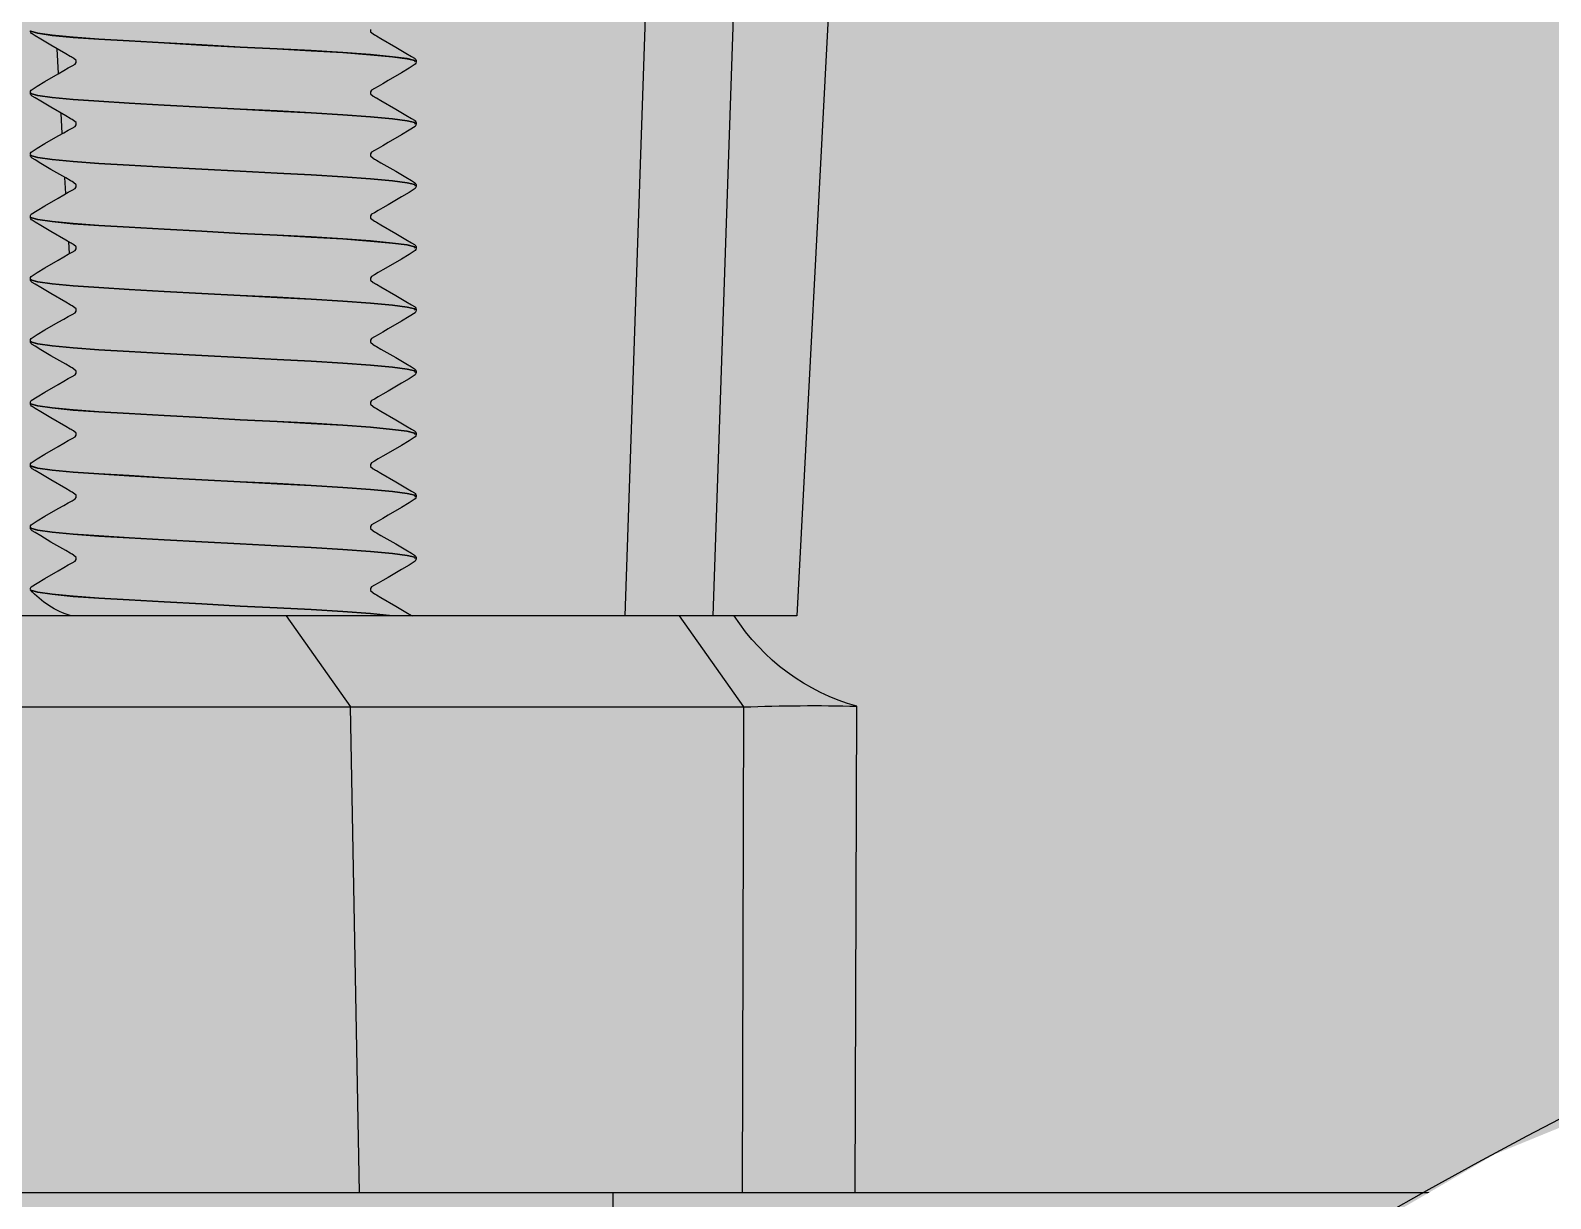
# Model space of a CAD drawing. Header units: millimetres. Extents: x -225363 to 347188, y -782467 to 813415.
# Drawn here: x 27712.14 to 27729.26, y 12990.33 to 13003.47 of the extents above; entities that cross this region are included whole.
import ezdxf

# ---------------------------------------------------------------- set-up
doc = ezdxf.new("R2010")
doc.units = ezdxf.units.MM
doc.set_wipeout_variables(frame=1)
doc.layers.add('0.06 Trả nước', color=3, linetype='Continuous')
doc.layers.add('duong bao khuat', color=251, linetype='Continuous', lineweight=0)
doc.layers.add('Xref SCN', color=8, linetype='Continuous', lineweight=0)
pattern_1 = [(197, (-1424125.8, -442865.07), (-126.479246, -237.872866), [95.25, -285.75]), (287, (-1424185.26, -442833.45), (237.872866, -126.479246), [95.25, -285.75])]

# ---------------------------------------------------------------- blocks, each defined once
blk = doc.blocks.new('Xref SCN')
at = {"layer": 'Xref SCN', "ltscale": 3}
h = blk.add_hatch(dxfattribs=at)
h.set_pattern_fill('CROSS', color=256, scale=30, angle=197)
h.set_pattern_definition(pattern_1)
edge = h.paths.add_edge_path()
edge.add_arc((2267.432, -6082.956), 1150, 110.637803, 180.385556)
edge.add_line((1117.459, -6090.695), (1124.354, -7115.455))
edge.add_arc((2274.328, -7107.717), 1150, 180.385556, 270.385556)
edge.add_line((2282.067, -8257.691), (21549.899, -8127.551))
edge.add_arc((21542.165, -6977.573), 1150.004, 270.385346, 360.440176)
edge.add_line((22692.135, -6968.738), (22692.169, -2095.909))
edge.add_arc((21542.203, -2104.748), 1150, 0.440393, 90.385556)
edge.add_line((21534.465, -954.774), (6081.873, -1059.019))
edge.add_arc((6089.609, -2208.997), 1150.004, 90.385414, 160.133168)
edge.add_arc((-23.552, -0.079), 5350, 290.637802, 340.133308, ccw=False)
edge = h.paths.add_edge_path()
edge.add_arc((21542.203, 18280.173), 1150, 0.440336, 104.369873, ccw=False)
edge.add_line((22692.169, 18289.011), (22692.169, 2403.988))
edge.add_arc((21542.203, 2395.15), 1150, -89.614444, 0.440336, ccw=False)
edge.add_line((21549.942, 1245.176), (6067.062, 1140.931))
edge.add_arc((6059.324, 2290.904), 1149.999, 200.637773, 270.385526, ccw=False)
edge.add_arc((-23.552, -0.079), 5350, 20.637803, 28.595288)
edge.add_arc((5234.302, 2862.396), 636.558, 160.1438, 208.307644, ccw=False)
edge.add_arc((7788.188, 2340.315), 3237.895, 44.330723, 166.819666, ccw=False)
edge.add_arc((13743.189, 8157.794), 5087.073, 224.330723, 255.064923)
edge.add_arc((13751.054, 8258.776), 5186.703, 255.268471, 275.82448)
edge.add_arc((13743.189, 8157.794), 5087.073, 276.028027, 352.804013)
edge.add_arc((13366.13, 8136.437), 5458.916, 353.522168, 372.961677)
edge.add_arc((13743.189, 8157.794), 5087.073, 13.679832, 75.726646)
edge.add_arc((16202.127, 17226.115), 4310.077, 184.542852, 253.768772, ccw=False)
edge.add_arc((12055.192, 16895.671), 150, 104.41774, 184.18014, ccw=False)
edge.add_line((12017.844, 17040.947), (21256.796, 19394.194))
h = blk.add_hatch(dxfattribs=at)
h.set_pattern_fill('CROSS', color=256, scale=30, angle=197)
h.set_pattern_definition(pattern_1)
edge = h.paths.add_edge_path()
edge.add_line((10158.252, 16567.292), (1851.339, 14451.443))
edge.add_arc((2136.746, 13337.423), 1150, 104.369873, 180.385556)
edge.add_line((986.773, 13329.684), (1035.387, 6105.34))
edge.add_arc((2185.361, 6113.079), 1150, 180.385556, 250.133309)
edge.add_arc((-23.552, -0.079), 5350, 54.441025, 70.133309, ccw=False)
edge.add_arc((3168.42, 4685.789), 343.181, 256.39429, 333.3422)
edge.add_arc((7788.188, 2340.315), 4837.895, 44.330723, 153.06453, ccw=False)
edge.add_arc((13743.189, 8157.794), 3487.073, 224.330723, 435.878782)
edge.add_arc((16212.731, 17236.67), 5922.692, 187.7158635, 254.1381203, ccw=False)
edge.add_arc((10541.851, 16468.338), 200, 187.63271, 187.71586, ccw=False)
edge.add_arc((10194.952, 16421.85), 150, 7.63271, 104.16209)
edge = h.paths.add_edge_path()
edge.add_arc((-13757.865, 9268.228), 1150, 104.359925, 180.440336)
edge.add_line((-14907.831, 9259.39), (-14907.831, 2149.033))
edge.add_arc((-13757.865, 2157.871), 1150, 180.440336, 270.385556)
edge.add_line((-13750.126, 1007.897), (-6128.957, 1058.86))
edge.add_arc((-6136.702, 2208.823), 1149.989, 270.385913, 340.133666)
edge.add_arc((-23.552, -0.08), 5350.001, 110.637805, 160.133312, ccw=False)
edge.add_arc((-2314.537, 6082.798), 1150, 290.637803, 360.385556)
edge.add_line((-1164.563, 6090.536), (-1205.642, 12195.067))
edge.add_arc((-2355.616, 12187.329), 1150, 0.385556, 104.359925)
edge.add_line((-2640.83, 13301.399), (-14043.079, 10382.298))
edge = h.paths.add_edge_path()
edge.add_line((-13750.103, -8364.83), (-2217.808, -8287.972))
edge.add_arc((-2225.558, -7138.01), 1149.988, 270.386102, 360.386102)
edge.add_line((-1075.596, -7130.26), (-1082.492, -6105.499))
edge.add_arc((-2232.466, -6113.237), 1150, 0.385556, 70.133309)
edge.add_arc((-23.552, -0.079), 5350, 200.637803, 250.133309, ccw=False)
edge.add_arc((-6106.429, -2291.064), 1150, 20.637803, 90.385556)
edge.add_line((-6114.167, -1141.09), (-13765.593, -1192.053))
edge.add_arc((-13757.843, -2342.015), 1149.988, 90.386136, 180.440991)
edge.add_line((-14907.797, -2350.866), (-14907.831, -7223.695))
edge.add_arc((-13757.865, -7214.856), 1150, 180.440393, 270.385556)
edge.add_arc((-13747.771, -8714.815), 349.993, 90.38185, 90.38556, ccw=False)
blk = doc.blocks.new('MB bom')
at = {"color": 8, "linetype": 'Continuous'}
for p, q in [((-199063.151, 638603.041), (-199063.151, 638672.041)), ((-199063.151, 638605.776), (-199057.669, 638605.795)), ((-199042.651, 638605.849), (-199056.651, 638605.116)), ((-199056.651, 638605.116), (-199056.651, 638604.412)), ((-199057.678, 638604.517), (-199063.151, 638604.5)), ((-199057.678, 638600.084), (-199057.678, 638604.517)), ((-199056.651, 638603.791), (-199057.678, 638604.517)), ((-199056.651, 638604.175), (-199045.651, 638604.548)), ((-199056.651, 638604.412), (-199056.651, 638603.791)), ((-199056.651, 638603.791), (-199056.651, 638599.358)), ((-199045.651, 638603.55), (-199056.651, 638603.178)), ((-199063.151, 638603.041), (-199069.151, 638603.041)), ((-199063.151, 638538.094), (-199063.151, 638603.041)), ((-199056.646, 638600.772), (-199056.651, 638600.78)), ((-199056.608, 638600.708), (-199056.646, 638600.772)), ((-199056.078, 638600.747), (-199056.13, 638600.661)), ((-199056.034, 638600.815), (-199056.078, 638600.747)), ((-199056.021, 638600.822), (-199056.034, 638600.815)), ((-199056.007, 638600.825), (-199056.021, 638600.822)), ((-199056.007, 638600.816), (-199055.995, 638600.811)), ((-199055.992, 638600.824), (-199056.003, 638600.825)), ((-199056.003, 638600.815), (-199055.991, 638600.811)), ((-199055.995, 638600.811), (-199055.975, 638600.725)), ((-199055.995, 638600.811), (-199055.993, 638600.805)), ((-199055.982, 638600.82), (-199055.992, 638600.824)), ((-199055.991, 638600.811), (-199055.971, 638600.725)), ((-199055.973, 638600.814), (-199055.982, 638600.82)), ((-199055.966, 638600.806), (-199055.973, 638600.814)), ((-199055.946, 638600.772), (-199055.966, 638600.806)), ((-199055.908, 638600.708), (-199055.946, 638600.772)), ((-199055.378, 638600.747), (-199055.43, 638600.661)), ((-199055.334, 638600.815), (-199055.378, 638600.747)), ((-199055.321, 638600.822), (-199055.334, 638600.815)), ((-199055.307, 638600.825), (-199055.321, 638600.822)), ((-199055.312, 638600.817), (-199055.295, 638600.811)), ((-199055.307, 638600.816), (-199055.295, 638600.811)), ((-199055.292, 638600.824), (-199055.303, 638600.825)), ((-199055.303, 638600.815), (-199055.291, 638600.811)), ((-199055.295, 638600.811), (-199055.294, 638600.806)), ((-199055.295, 638600.811), (-199055.275, 638600.725)), ((-199055.282, 638600.82), (-199055.292, 638600.824)), ((-199055.291, 638600.811), (-199055.271, 638600.725)), ((-199055.273, 638600.814), (-199055.282, 638600.82)), ((-199055.266, 638600.806), (-199055.273, 638600.814)), ((-199055.246, 638600.772), (-199055.266, 638600.806)), ((-199055.208, 638600.708), (-199055.246, 638600.772)), ((-199054.678, 638600.747), (-199054.73, 638600.661)), ((-199054.634, 638600.815), (-199054.678, 638600.747)), ((-199054.621, 638600.822), (-199054.634, 638600.815)), ((-199054.607, 638600.825), (-199054.621, 638600.822)), ((-199054.612, 638600.817), (-199054.595, 638600.811)), ((-199054.607, 638600.816), (-199054.595, 638600.811)), ((-199054.592, 638600.824), (-199054.603, 638600.825)), ((-199054.603, 638600.815), (-199054.591, 638600.811)), ((-199054.595, 638600.811), (-199054.593, 638600.805)), ((-199054.595, 638600.811), (-199054.575, 638600.725)), ((-199054.582, 638600.82), (-199054.592, 638600.824)), ((-199054.591, 638600.811), (-199054.571, 638600.725)), ((-199054.573, 638600.814), (-199054.582, 638600.82)), ((-199054.566, 638600.806), (-199054.573, 638600.814)), ((-199054.546, 638600.772), (-199054.566, 638600.806)), ((-199054.508, 638600.708), (-199054.546, 638600.772)), ((-199053.978, 638600.747), (-199054.03, 638600.661)), ((-199053.934, 638600.815), (-199053.978, 638600.747)), ((-199053.921, 638600.822), (-199053.934, 638600.815)), ((-199053.907, 638600.825), (-199053.921, 638600.822)), ((-199053.912, 638600.817), (-199053.895, 638600.811)), ((-199053.907, 638600.816), (-199053.895, 638600.811)), ((-199053.892, 638600.824), (-199053.903, 638600.825)), ((-199053.903, 638600.815), (-199053.891, 638600.811)), ((-199053.895, 638600.811), (-199053.893, 638600.805)), ((-199053.895, 638600.811), (-199053.875, 638600.725)), ((-199053.882, 638600.82), (-199053.892, 638600.824)), ((-199053.891, 638600.811), (-199053.871, 638600.725)), ((-199053.873, 638600.814), (-199053.882, 638600.82)), ((-199053.866, 638600.806), (-199053.873, 638600.814)), ((-199053.846, 638600.772), (-199053.866, 638600.806)), ((-199053.808, 638600.708), (-199053.846, 638600.772)), ((-199053.278, 638600.747), (-199053.33, 638600.661)), ((-199053.234, 638600.815), (-199053.278, 638600.747)), ((-199053.221, 638600.822), (-199053.234, 638600.815)), ((-199053.207, 638600.825), (-199053.221, 638600.822)), ((-199053.207, 638600.816), (-199053.195, 638600.811)), ((-199053.192, 638600.824), (-199053.203, 638600.825)), ((-199053.203, 638600.815), (-199053.191, 638600.811)), ((-199053.195, 638600.811), (-199053.175, 638600.725)), ((-199053.195, 638600.811), (-199053.194, 638600.806)), ((-199053.182, 638600.82), (-199053.192, 638600.824)), ((-199053.191, 638600.811), (-199053.171, 638600.725)), ((-199053.173, 638600.814), (-199053.182, 638600.82)), ((-199053.166, 638600.806), (-199053.173, 638600.814)), ((-199053.146, 638600.772), (-199053.166, 638600.806)), ((-199053.108, 638600.708), (-199053.146, 638600.772)), ((-199052.578, 638600.747), (-199052.63, 638600.661)), ((-199052.534, 638600.815), (-199052.578, 638600.747)), ((-199052.521, 638600.822), (-199052.534, 638600.815)), ((-199052.507, 638600.825), (-199052.521, 638600.822)), ((-199052.507, 638600.816), (-199052.495, 638600.811)), ((-199052.492, 638600.824), (-199052.503, 638600.825)), ((-199052.503, 638600.815), (-199052.491, 638600.811)), ((-199052.495, 638600.811), (-199052.475, 638600.725)), ((-199052.495, 638600.811), (-199052.493, 638600.805)), ((-199052.482, 638600.82), (-199052.492, 638600.824)), ((-199052.491, 638600.811), (-199052.471, 638600.725)), ((-199052.473, 638600.814), (-199052.482, 638600.82)), ((-199052.466, 638600.806), (-199052.473, 638600.814)), ((-199052.446, 638600.772), (-199052.466, 638600.806)), ((-199052.408, 638600.708), (-199052.446, 638600.772)), ((-199051.878, 638600.747), (-199051.93, 638600.661)), ((-199051.834, 638600.815), (-199051.878, 638600.747)), ((-199051.821, 638600.822), (-199051.834, 638600.815)), ((-199051.807, 638600.825), (-199051.821, 638600.822)), ((-199051.807, 638600.816), (-199051.795, 638600.811)), ((-199051.792, 638600.824), (-199051.803, 638600.825)), ((-199051.803, 638600.815), (-199051.791, 638600.811)), ((-199051.795, 638600.811), (-199051.775, 638600.725)), ((-199051.795, 638600.811), (-199051.793, 638600.805)), ((-199051.782, 638600.82), (-199051.792, 638600.824)), ((-199051.791, 638600.811), (-199051.771, 638600.725)), ((-199051.773, 638600.814), (-199051.782, 638600.82)), ((-199051.766, 638600.806), (-199051.773, 638600.814)), ((-199051.746, 638600.772), (-199051.766, 638600.806)), ((-199051.708, 638600.708), (-199051.746, 638600.772)), ((-199051.178, 638600.747), (-199051.23, 638600.661)), ((-199051.134, 638600.815), (-199051.178, 638600.747)), ((-199051.121, 638600.822), (-199051.134, 638600.815)), ((-199051.107, 638600.825), (-199051.121, 638600.822)), ((-199051.112, 638600.817), (-199051.095, 638600.811)), ((-199051.107, 638600.816), (-199051.095, 638600.811)), ((-199051.092, 638600.824), (-199051.103, 638600.825)), ((-199051.103, 638600.815), (-199051.091, 638600.811)), ((-199051.095, 638600.811), (-199051.094, 638600.806)), ((-199051.095, 638600.811), (-199051.075, 638600.725)), ((-199051.082, 638600.82), (-199051.092, 638600.824)), ((-199051.091, 638600.811), (-199051.071, 638600.725)), ((-199051.073, 638600.814), (-199051.082, 638600.82)), ((-199051.066, 638600.806), (-199051.073, 638600.814)), ((-199051.046, 638600.772), (-199051.066, 638600.806)), ((-199051.008, 638600.708), (-199051.046, 638600.772)), ((-199050.478, 638600.747), (-199050.53, 638600.661)), ((-199050.434, 638600.815), (-199050.478, 638600.747)), ((-199050.421, 638600.822), (-199050.434, 638600.815)), ((-199050.407, 638600.825), (-199050.421, 638600.822)), ((-199050.407, 638600.816), (-199050.395, 638600.811)), ((-199050.392, 638600.824), (-199050.403, 638600.825)), ((-199050.403, 638600.815), (-199050.391, 638600.811)), ((-199050.395, 638600.811), (-199050.375, 638600.725)), ((-199050.395, 638600.811), (-199050.393, 638600.806)), ((-199050.382, 638600.82), (-199050.392, 638600.824)), ((-199050.391, 638600.811), (-199050.371, 638600.725)), ((-199050.373, 638600.814), (-199050.382, 638600.82)), ((-199050.366, 638600.806), (-199050.373, 638600.814)), ((-199050.346, 638600.772), (-199050.366, 638600.806)), ((-199050.308, 638600.708), (-199050.346, 638600.772)), ((-199056.651, 638600.571), (-199056.649, 638600.558)), ((-199056.649, 638600.558), (-199056.626, 638600.312)), ((-199056.541, 638600.595), (-199056.608, 638600.708)), ((-199056.444, 638600.428), (-199056.541, 638600.595)), ((-199056.13, 638600.661), (-199056.217, 638600.51)), ((-199055.975, 638600.725), (-199055.953, 638600.558)), ((-199055.971, 638600.725), (-199055.949, 638600.558)), ((-199055.953, 638600.558), (-199055.93, 638600.312)), ((-199055.949, 638600.558), (-199055.926, 638600.312)), ((-199055.841, 638600.595), (-199055.908, 638600.708)), ((-199055.744, 638600.428), (-199055.841, 638600.595)), ((-199055.43, 638600.661), (-199055.517, 638600.51)), ((-199055.275, 638600.725), (-199055.253, 638600.558)), ((-199055.271, 638600.725), (-199055.249, 638600.558)), ((-199055.253, 638600.558), (-199055.23, 638600.312)), ((-199055.249, 638600.558), (-199055.226, 638600.312)), ((-199055.141, 638600.595), (-199055.208, 638600.708)), ((-199055.044, 638600.428), (-199055.141, 638600.595)), ((-199054.73, 638600.661), (-199054.817, 638600.51)), ((-199054.575, 638600.725), (-199054.553, 638600.558)), ((-199054.571, 638600.725), (-199054.549, 638600.558)), ((-199054.553, 638600.558), (-199054.53, 638600.312)), ((-199054.549, 638600.558), (-199054.526, 638600.312)), ((-199054.441, 638600.595), (-199054.508, 638600.708)), ((-199054.344, 638600.428), (-199054.441, 638600.595)), ((-199054.03, 638600.661), (-199054.117, 638600.51)), ((-199053.875, 638600.725), (-199053.853, 638600.558)), ((-199053.871, 638600.725), (-199053.849, 638600.558)), ((-199053.853, 638600.558), (-199053.83, 638600.312)), ((-199053.849, 638600.558), (-199053.826, 638600.312)), ((-199053.741, 638600.595), (-199053.808, 638600.708)), ((-199053.644, 638600.428), (-199053.741, 638600.595)), ((-199053.33, 638600.661), (-199053.417, 638600.51)), ((-199053.175, 638600.725), (-199053.153, 638600.558)), ((-199053.171, 638600.725), (-199053.149, 638600.558)), ((-199053.153, 638600.558), (-199053.13, 638600.312)), ((-199053.149, 638600.558), (-199053.126, 638600.312)), ((-199053.041, 638600.595), (-199053.108, 638600.708)), ((-199052.944, 638600.428), (-199053.041, 638600.595)), ((-199052.63, 638600.661), (-199052.717, 638600.51)), ((-199052.475, 638600.725), (-199052.453, 638600.558)), ((-199052.471, 638600.725), (-199052.449, 638600.558)), ((-199052.453, 638600.558), (-199052.43, 638600.312)), ((-199052.449, 638600.558), (-199052.426, 638600.312)), ((-199052.341, 638600.595), (-199052.408, 638600.708)), ((-199052.244, 638600.428), (-199052.341, 638600.595)), ((-199051.93, 638600.661), (-199052.017, 638600.51)), ((-199051.775, 638600.725), (-199051.753, 638600.558)), ((-199051.771, 638600.725), (-199051.749, 638600.558)), ((-199051.753, 638600.558), (-199051.73, 638600.312)), ((-199051.749, 638600.558), (-199051.726, 638600.312)), ((-199051.641, 638600.595), (-199051.708, 638600.708)), ((-199051.544, 638600.428), (-199051.641, 638600.595)), ((-199051.23, 638600.661), (-199051.317, 638600.51)), ((-199051.075, 638600.725), (-199051.053, 638600.558)), ((-199051.071, 638600.725), (-199051.049, 638600.558)), ((-199051.053, 638600.558), (-199051.03, 638600.312)), ((-199051.049, 638600.558), (-199051.026, 638600.312)), ((-199050.941, 638600.595), (-199051.008, 638600.708)), ((-199050.844, 638600.428), (-199050.941, 638600.595)), ((-199050.53, 638600.661), (-199050.617, 638600.51)), ((-199050.375, 638600.725), (-199050.353, 638600.558)), ((-199050.371, 638600.725), (-199050.349, 638600.558)), ((-199050.353, 638600.558), (-199050.33, 638600.312)), ((-199050.349, 638600.558), (-199050.326, 638600.312)), ((-199050.241, 638600.595), (-199050.308, 638600.708)), ((-199050.144, 638600.428), (-199050.241, 638600.595)), ((-199056.651, 638600.533), (-199056.63, 638600.312)), ((-199056.414, 638600.377), (-199056.444, 638600.428)), ((-199056.283, 638600.397), (-199056.307, 638600.355)), ((-199056.253, 638600.449), (-199056.283, 638600.397)), ((-199056.217, 638600.51), (-199056.253, 638600.449)), ((-199055.714, 638600.377), (-199055.744, 638600.428)), ((-199055.583, 638600.397), (-199055.607, 638600.355)), ((-199055.553, 638600.449), (-199055.583, 638600.397)), ((-199055.517, 638600.51), (-199055.553, 638600.449)), ((-199055.014, 638600.377), (-199055.044, 638600.428)), ((-199054.883, 638600.397), (-199054.907, 638600.355)), ((-199054.853, 638600.449), (-199054.883, 638600.397)), ((-199054.817, 638600.51), (-199054.853, 638600.449)), ((-199054.314, 638600.377), (-199054.344, 638600.428)), ((-199054.183, 638600.397), (-199054.207, 638600.355)), ((-199054.153, 638600.449), (-199054.183, 638600.397)), ((-199054.117, 638600.51), (-199054.153, 638600.449)), ((-199053.614, 638600.377), (-199053.644, 638600.428)), ((-199053.483, 638600.397), (-199053.507, 638600.355)), ((-199053.453, 638600.449), (-199053.483, 638600.397)), ((-199053.417, 638600.51), (-199053.453, 638600.449)), ((-199052.914, 638600.377), (-199052.944, 638600.428)), ((-199052.783, 638600.397), (-199052.807, 638600.355)), ((-199052.753, 638600.449), (-199052.783, 638600.397)), ((-199052.717, 638600.51), (-199052.753, 638600.449)), ((-199052.214, 638600.377), (-199052.244, 638600.428)), ((-199052.083, 638600.397), (-199052.107, 638600.355)), ((-199052.053, 638600.449), (-199052.083, 638600.397)), ((-199052.017, 638600.51), (-199052.053, 638600.449)), ((-199051.514, 638600.377), (-199051.544, 638600.428)), ((-199051.383, 638600.397), (-199051.407, 638600.355)), ((-199051.353, 638600.449), (-199051.383, 638600.397)), ((-199051.317, 638600.51), (-199051.353, 638600.449)), ((-199050.814, 638600.377), (-199050.844, 638600.428)), ((-199050.683, 638600.397), (-199050.707, 638600.355)), ((-199050.653, 638600.449), (-199050.683, 638600.397)), ((-199050.617, 638600.51), (-199050.653, 638600.449)), ((-199050.114, 638600.377), (-199050.144, 638600.428)), ((-199056.63, 638600.312), (-199056.607, 638599.999)), ((-199056.626, 638600.312), (-199056.603, 638599.999)), ((-199056.408, 638600.367), (-199056.414, 638600.377)), ((-199056.403, 638600.357), (-199056.408, 638600.367)), ((-199056.393, 638600.339), (-199056.403, 638600.357)), ((-199056.367, 638600.31), (-199056.393, 638600.339)), ((-199056.344, 638600.309), (-199056.367, 638600.31)), ((-199056.325, 638600.321), (-199056.344, 638600.309)), ((-199056.307, 638600.355), (-199056.325, 638600.321)), ((-199055.93, 638600.312), (-199055.907, 638599.999)), ((-199055.926, 638600.312), (-199055.903, 638599.999)), ((-199055.708, 638600.367), (-199055.714, 638600.377)), ((-199055.703, 638600.357), (-199055.708, 638600.367)), ((-199055.693, 638600.339), (-199055.703, 638600.357)), ((-199055.667, 638600.31), (-199055.693, 638600.339)), ((-199055.644, 638600.309), (-199055.667, 638600.31)), ((-199055.625, 638600.321), (-199055.644, 638600.309)), ((-199055.607, 638600.355), (-199055.625, 638600.321)), ((-199055.23, 638600.312), (-199055.207, 638599.999)), ((-199055.226, 638600.312), (-199055.203, 638599.999)), ((-199055.008, 638600.367), (-199055.014, 638600.377)), ((-199055.003, 638600.357), (-199055.008, 638600.367)), ((-199054.993, 638600.339), (-199055.003, 638600.357)), ((-199054.967, 638600.31), (-199054.993, 638600.339)), ((-199054.944, 638600.309), (-199054.967, 638600.31)), ((-199054.925, 638600.321), (-199054.944, 638600.309)), ((-199054.907, 638600.355), (-199054.925, 638600.321)), ((-199054.53, 638600.312), (-199054.507, 638599.999)), ((-199054.526, 638600.312), (-199054.503, 638599.999)), ((-199054.308, 638600.367), (-199054.314, 638600.377)), ((-199054.303, 638600.357), (-199054.308, 638600.367)), ((-199054.293, 638600.339), (-199054.303, 638600.357)), ((-199054.267, 638600.31), (-199054.293, 638600.339)), ((-199054.244, 638600.309), (-199054.267, 638600.31)), ((-199054.225, 638600.321), (-199054.244, 638600.309)), ((-199054.207, 638600.355), (-199054.225, 638600.321)), ((-199053.83, 638600.312), (-199053.807, 638599.999)), ((-199053.826, 638600.312), (-199053.803, 638599.999)), ((-199053.608, 638600.367), (-199053.614, 638600.377)), ((-199053.603, 638600.357), (-199053.608, 638600.367)), ((-199053.593, 638600.339), (-199053.603, 638600.357)), ((-199053.567, 638600.31), (-199053.593, 638600.339)), ((-199053.544, 638600.309), (-199053.567, 638600.31)), ((-199053.525, 638600.321), (-199053.544, 638600.309)), ((-199053.507, 638600.355), (-199053.525, 638600.321)), ((-199053.13, 638600.312), (-199053.107, 638599.999)), ((-199053.126, 638600.312), (-199053.103, 638599.999)), ((-199052.908, 638600.367), (-199052.914, 638600.377)), ((-199052.903, 638600.357), (-199052.908, 638600.367)), ((-199052.893, 638600.339), (-199052.903, 638600.357)), ((-199052.867, 638600.31), (-199052.893, 638600.339)), ((-199052.844, 638600.309), (-199052.867, 638600.31)), ((-199052.825, 638600.321), (-199052.844, 638600.309)), ((-199052.807, 638600.355), (-199052.825, 638600.321)), ((-199052.43, 638600.312), (-199052.407, 638599.999)), ((-199052.426, 638600.312), (-199052.403, 638599.999)), ((-199052.208, 638600.367), (-199052.214, 638600.377)), ((-199052.203, 638600.357), (-199052.208, 638600.367)), ((-199052.193, 638600.339), (-199052.203, 638600.357)), ((-199052.167, 638600.31), (-199052.193, 638600.339)), ((-199052.144, 638600.309), (-199052.167, 638600.31)), ((-199052.125, 638600.321), (-199052.144, 638600.309)), ((-199052.107, 638600.355), (-199052.125, 638600.321)), ((-199051.73, 638600.312), (-199051.707, 638599.999)), ((-199051.726, 638600.312), (-199051.703, 638599.999)), ((-199051.508, 638600.367), (-199051.514, 638600.377)), ((-199051.503, 638600.357), (-199051.508, 638600.367)), ((-199051.493, 638600.339), (-199051.503, 638600.357)), ((-199051.467, 638600.31), (-199051.493, 638600.339)), ((-199051.444, 638600.309), (-199051.467, 638600.31)), ((-199051.425, 638600.321), (-199051.444, 638600.309)), ((-199051.407, 638600.355), (-199051.425, 638600.321)), ((-199051.03, 638600.312), (-199051.007, 638599.999)), ((-199051.026, 638600.312), (-199051.003, 638599.999)), ((-199050.808, 638600.367), (-199050.814, 638600.377)), ((-199050.803, 638600.357), (-199050.808, 638600.367)), ((-199050.793, 638600.339), (-199050.803, 638600.357)), ((-199050.767, 638600.31), (-199050.793, 638600.339)), ((-199050.744, 638600.309), (-199050.767, 638600.31)), ((-199050.725, 638600.321), (-199050.744, 638600.309)), ((-199050.707, 638600.355), (-199050.725, 638600.321)), ((-199050.33, 638600.312), (-199050.307, 638599.999)), ((-199050.326, 638600.312), (-199050.303, 638599.999)), ((-199050.108, 638600.367), (-199050.114, 638600.377)), ((-199050.103, 638600.357), (-199050.108, 638600.367)), ((-199050.093, 638600.339), (-199050.103, 638600.357)), ((-199050.067, 638600.31), (-199050.093, 638600.339)), ((-199050.044, 638600.309), (-199050.067, 638600.31)), ((-199063.151, 638600.185), (-199057.678, 638600.084)), ((-199056.651, 638599.358), (-199057.678, 638600.084)), ((-199057.678, 638589.864), (-199057.678, 638600.084)), ((-199056.607, 638599.999), (-199056.585, 638599.64)), ((-199056.603, 638599.999), (-199056.581, 638599.64)), ((-199055.907, 638599.999), (-199055.885, 638599.64)), ((-199055.903, 638599.999), (-199055.881, 638599.64)), ((-199055.207, 638599.999), (-199055.185, 638599.64)), ((-199055.203, 638599.999), (-199055.181, 638599.64)), ((-199054.507, 638599.999), (-199054.485, 638599.64)), ((-199054.503, 638599.999), (-199054.481, 638599.64)), ((-199053.807, 638599.999), (-199053.785, 638599.64)), ((-199053.803, 638599.999), (-199053.781, 638599.64)), ((-199053.107, 638599.999), (-199053.085, 638599.64)), ((-199053.103, 638599.999), (-199053.081, 638599.64)), ((-199052.407, 638599.999), (-199052.385, 638599.64)), ((-199052.403, 638599.999), (-199052.381, 638599.64)), ((-199051.707, 638599.999), (-199051.685, 638599.64)), ((-199051.703, 638599.999), (-199051.681, 638599.64)), ((-199051.007, 638599.999), (-199050.985, 638599.64)), ((-199051.003, 638599.999), (-199050.981, 638599.64)), ((-199050.307, 638599.999), (-199050.285, 638599.64)), ((-199050.303, 638599.999), (-199050.281, 638599.64)), ((-199056.585, 638599.64), (-199056.565, 638599.257)), ((-199056.581, 638599.64), (-199056.561, 638599.257)), ((-199055.885, 638599.64), (-199055.865, 638599.257)), ((-199055.881, 638599.64), (-199055.861, 638599.257)), ((-199055.185, 638599.64), (-199055.165, 638599.257)), ((-199055.181, 638599.64), (-199055.161, 638599.257)), ((-199054.485, 638599.64), (-199054.465, 638599.257)), ((-199054.481, 638599.64), (-199054.461, 638599.257)), ((-199053.785, 638599.64), (-199053.765, 638599.257)), ((-199053.781, 638599.64), (-199053.761, 638599.257)), ((-199053.085, 638599.64), (-199053.065, 638599.257)), ((-199053.081, 638599.64), (-199053.061, 638599.257)), ((-199052.385, 638599.64), (-199052.365, 638599.257)), ((-199052.381, 638599.64), (-199052.361, 638599.257)), ((-199051.685, 638599.64), (-199051.665, 638599.257)), ((-199051.681, 638599.64), (-199051.661, 638599.257)), ((-199050.985, 638599.64), (-199050.965, 638599.257)), ((-199050.981, 638599.64), (-199050.961, 638599.257)), ((-199050.285, 638599.64), (-199050.265, 638599.257)), ((-199050.281, 638599.64), (-199050.261, 638599.257)), ((-199056.651, 638599.358), (-199056.651, 638585.701)), ((-199056.565, 638599.257), (-199056.544, 638598.842)), ((-199056.561, 638599.257), (-199056.54, 638598.842)), ((-199055.865, 638599.257), (-199055.844, 638598.842)), ((-199055.861, 638599.257), (-199055.84, 638598.842)), ((-199055.165, 638599.257), (-199055.144, 638598.842)), ((-199055.161, 638599.257), (-199055.14, 638598.842)), ((-199054.465, 638599.257), (-199054.444, 638598.842)), ((-199054.461, 638599.257), (-199054.44, 638598.842)), ((-199053.765, 638599.257), (-199053.744, 638598.842)), ((-199053.761, 638599.257), (-199053.74, 638598.842)), ((-199053.065, 638599.257), (-199053.044, 638598.842)), ((-199053.061, 638599.257), (-199053.04, 638598.842)), ((-199052.365, 638599.257), (-199052.344, 638598.842)), ((-199052.361, 638599.257), (-199052.34, 638598.842)), ((-199051.665, 638599.257), (-199051.644, 638598.842)), ((-199051.661, 638599.257), (-199051.64, 638598.842)), ((-199050.965, 638599.257), (-199050.944, 638598.842)), ((-199050.961, 638599.257), (-199050.94, 638598.842)), ((-199050.265, 638599.257), (-199050.244, 638598.842)), ((-199050.261, 638599.257), (-199050.24, 638598.842)), ((-199056.544, 638598.842), (-199056.521, 638598.409)), ((-199056.54, 638598.842), (-199056.517, 638598.409)), ((-199055.844, 638598.842), (-199055.821, 638598.409)), ((-199055.84, 638598.842), (-199055.817, 638598.409)), ((-199055.144, 638598.842), (-199055.121, 638598.409)), ((-199055.14, 638598.842), (-199055.117, 638598.409)), ((-199054.444, 638598.842), (-199054.421, 638598.409)), ((-199054.44, 638598.842), (-199054.417, 638598.409)), ((-199053.744, 638598.842), (-199053.721, 638598.409)), ((-199053.74, 638598.842), (-199053.717, 638598.409)), ((-199053.044, 638598.842), (-199053.021, 638598.409)), ((-199053.04, 638598.842), (-199053.017, 638598.409)), ((-199052.344, 638598.842), (-199052.321, 638598.409)), ((-199052.34, 638598.842), (-199052.317, 638598.409)), ((-199051.644, 638598.842), (-199051.621, 638598.409)), ((-199051.64, 638598.842), (-199051.617, 638598.409)), ((-199050.944, 638598.842), (-199050.921, 638598.409)), ((-199050.94, 638598.842), (-199050.917, 638598.409)), ((-199050.244, 638598.842), (-199050.221, 638598.409)), ((-199050.24, 638598.842), (-199050.217, 638598.409)), ((-199056.521, 638598.409), (-199056.498, 638597.983)), ((-199056.517, 638598.409), (-199056.494, 638597.983)), ((-199055.821, 638598.409), (-199055.798, 638597.983)), ((-199055.817, 638598.409), (-199055.794, 638597.983)), ((-199055.121, 638598.409), (-199055.098, 638597.983)), ((-199055.117, 638598.409), (-199055.094, 638597.983)), ((-199054.421, 638598.409), (-199054.398, 638597.983)), ((-199054.417, 638598.409), (-199054.394, 638597.983)), ((-199053.721, 638598.409), (-199053.698, 638597.983)), ((-199053.717, 638598.409), (-199053.694, 638597.983)), ((-199053.021, 638598.409), (-199052.998, 638597.983)), ((-199053.017, 638598.409), (-199052.994, 638597.983)), ((-199052.321, 638598.409), (-199052.298, 638597.983)), ((-199052.317, 638598.409), (-199052.294, 638597.983)), ((-199051.621, 638598.409), (-199051.598, 638597.983)), ((-199051.617, 638598.409), (-199051.594, 638597.983)), ((-199050.921, 638598.409), (-199050.898, 638597.983)), ((-199050.917, 638598.409), (-199050.894, 638597.983)), ((-199050.221, 638598.409), (-199050.198, 638597.983)), ((-199050.217, 638598.409), (-199050.194, 638597.983)), ((-199056.498, 638597.983), (-199056.475, 638597.589)), ((-199056.494, 638597.983), (-199056.471, 638597.589)), ((-199055.798, 638597.983), (-199055.775, 638597.589)), ((-199055.794, 638597.983), (-199055.771, 638597.589)), ((-199055.098, 638597.983), (-199055.075, 638597.589)), ((-199055.094, 638597.983), (-199055.071, 638597.589)), ((-199054.398, 638597.983), (-199054.375, 638597.589)), ((-199054.394, 638597.983), (-199054.371, 638597.589)), ((-199053.698, 638597.983), (-199053.675, 638597.589)), ((-199053.694, 638597.983), (-199053.671, 638597.589)), ((-199052.998, 638597.983), (-199052.975, 638597.589)), ((-199052.994, 638597.983), (-199052.971, 638597.589)), ((-199052.298, 638597.983), (-199052.275, 638597.589)), ((-199052.294, 638597.983), (-199052.271, 638597.589)), ((-199051.598, 638597.983), (-199051.575, 638597.589)), ((-199051.594, 638597.983), (-199051.571, 638597.589)), ((-199050.898, 638597.983), (-199050.875, 638597.589)), ((-199050.894, 638597.983), (-199050.871, 638597.589)), ((-199050.198, 638597.983), (-199050.175, 638597.589)), ((-199050.194, 638597.983), (-199050.171, 638597.589)), ((-199056.475, 638597.589), (-199056.455, 638597.246)), ((-199056.471, 638597.589), (-199056.451, 638597.246)), ((-199055.775, 638597.589), (-199055.755, 638597.246)), ((-199055.771, 638597.589), (-199055.751, 638597.246)), ((-199055.075, 638597.589), (-199055.055, 638597.246)), ((-199055.071, 638597.589), (-199055.051, 638597.246)), ((-199054.375, 638597.589), (-199054.355, 638597.246)), ((-199054.371, 638597.589), (-199054.351, 638597.246)), ((-199053.675, 638597.589), (-199053.655, 638597.246)), ((-199053.671, 638597.589), (-199053.651, 638597.246)), ((-199052.975, 638597.589), (-199052.955, 638597.246)), ((-199052.971, 638597.589), (-199052.951, 638597.246)), ((-199052.275, 638597.589), (-199052.255, 638597.246)), ((-199052.271, 638597.589), (-199052.251, 638597.246)), ((-199051.575, 638597.589), (-199051.555, 638597.246)), ((-199051.571, 638597.589), (-199051.551, 638597.246)), ((-199050.875, 638597.589), (-199050.855, 638597.246)), ((-199050.871, 638597.589), (-199050.851, 638597.246)), ((-199050.175, 638597.589), (-199050.155, 638597.246)), ((-199050.171, 638597.589), (-199050.151, 638597.246)), ((-199056.455, 638597.246), (-199056.435, 638596.956)), ((-199056.451, 638597.246), (-199056.43, 638596.956)), ((-199055.755, 638597.246), (-199055.735, 638596.956)), ((-199055.751, 638597.246), (-199055.73, 638596.956)), ((-199055.055, 638597.246), (-199055.035, 638596.956)), ((-199055.051, 638597.246), (-199055.03, 638596.956)), ((-199054.355, 638597.246), (-199054.335, 638596.956)), ((-199054.351, 638597.246), (-199054.33, 638596.956)), ((-199053.655, 638597.246), (-199053.635, 638596.956)), ((-199053.651, 638597.246), (-199053.63, 638596.956)), ((-199052.955, 638597.246), (-199052.935, 638596.956)), ((-199052.951, 638597.246), (-199052.93, 638596.956)), ((-199052.255, 638597.246), (-199052.235, 638596.956)), ((-199052.251, 638597.246), (-199052.23, 638596.956)), ((-199051.555, 638597.246), (-199051.535, 638596.956)), ((-199051.551, 638597.246), (-199051.53, 638596.956)), ((-199050.855, 638597.246), (-199050.835, 638596.956)), ((-199050.851, 638597.246), (-199050.83, 638596.956)), ((-199050.155, 638597.246), (-199050.135, 638596.956)), ((-199050.151, 638597.246), (-199050.13, 638596.956)), ((-199056.053, 638596.945), (-199056.034, 638596.979)), ((-199056.034, 638596.979), (-199056.016, 638596.991)), ((-199056.016, 638596.991), (-199055.992, 638596.991)), ((-199055.992, 638596.991), (-199055.967, 638596.962)), ((-199055.967, 638596.962), (-199055.957, 638596.945)), ((-199055.353, 638596.945), (-199055.334, 638596.979)), ((-199055.334, 638596.979), (-199055.316, 638596.991)), ((-199055.316, 638596.991), (-199055.292, 638596.991)), ((-199055.292, 638596.991), (-199055.267, 638596.962)), ((-199055.267, 638596.962), (-199055.257, 638596.945)), ((-199054.653, 638596.945), (-199054.634, 638596.979)), ((-199054.634, 638596.979), (-199054.616, 638596.991)), ((-199054.616, 638596.991), (-199054.592, 638596.991)), ((-199054.592, 638596.991), (-199054.567, 638596.962)), ((-199054.567, 638596.962), (-199054.557, 638596.945)), ((-199053.953, 638596.945), (-199053.934, 638596.979)), ((-199053.934, 638596.979), (-199053.916, 638596.991)), ((-199053.916, 638596.991), (-199053.892, 638596.991)), ((-199053.892, 638596.991), (-199053.867, 638596.962)), ((-199053.867, 638596.962), (-199053.857, 638596.945)), ((-199053.253, 638596.945), (-199053.234, 638596.979)), ((-199053.234, 638596.979), (-199053.216, 638596.991)), ((-199053.216, 638596.991), (-199053.192, 638596.991)), ((-199053.192, 638596.991), (-199053.167, 638596.962)), ((-199053.167, 638596.962), (-199053.157, 638596.945)), ((-199052.553, 638596.945), (-199052.534, 638596.979)), ((-199052.534, 638596.979), (-199052.516, 638596.991)), ((-199052.516, 638596.991), (-199052.492, 638596.991)), ((-199052.492, 638596.991), (-199052.467, 638596.962)), ((-199052.467, 638596.962), (-199052.457, 638596.945)), ((-199051.853, 638596.945), (-199051.834, 638596.979)), ((-199051.834, 638596.979), (-199051.816, 638596.991)), ((-199051.816, 638596.991), (-199051.792, 638596.991)), ((-199051.792, 638596.991), (-199051.767, 638596.962)), ((-199051.767, 638596.962), (-199051.757, 638596.945)), ((-199051.153, 638596.945), (-199051.134, 638596.979)), ((-199051.134, 638596.979), (-199051.116, 638596.991)), ((-199051.116, 638596.991), (-199051.092, 638596.991)), ((-199051.092, 638596.991), (-199051.067, 638596.962)), ((-199051.067, 638596.962), (-199051.057, 638596.945)), ((-199050.453, 638596.945), (-199050.434, 638596.979)), ((-199050.434, 638596.979), (-199050.416, 638596.991)), ((-199050.416, 638596.991), (-199050.392, 638596.991)), ((-199050.392, 638596.991), (-199050.367, 638596.962)), ((-199050.367, 638596.962), (-199050.357, 638596.945)), ((-199056.435, 638596.956), (-199056.412, 638596.72)), ((-199056.43, 638596.956), (-199056.408, 638596.72)), ((-199056.229, 638596.639), (-199056.142, 638596.789)), ((-199056.142, 638596.789), (-199056.106, 638596.851)), ((-199056.106, 638596.851), (-199056.076, 638596.903)), ((-199056.076, 638596.903), (-199056.053, 638596.945)), ((-199055.957, 638596.945), (-199055.952, 638596.935)), ((-199055.952, 638596.935), (-199055.946, 638596.925)), ((-199055.946, 638596.925), (-199055.916, 638596.874)), ((-199055.916, 638596.874), (-199055.819, 638596.707)), ((-199055.735, 638596.956), (-199055.712, 638596.72)), ((-199055.73, 638596.956), (-199055.708, 638596.72)), ((-199055.529, 638596.639), (-199055.442, 638596.789)), ((-199055.442, 638596.789), (-199055.406, 638596.851)), ((-199055.406, 638596.851), (-199055.376, 638596.903)), ((-199055.376, 638596.903), (-199055.353, 638596.945)), ((-199055.257, 638596.945), (-199055.252, 638596.935)), ((-199055.252, 638596.935), (-199055.246, 638596.925)), ((-199055.246, 638596.925), (-199055.216, 638596.874)), ((-199055.216, 638596.874), (-199055.119, 638596.707)), ((-199055.035, 638596.956), (-199055.012, 638596.72)), ((-199055.03, 638596.956), (-199055.008, 638596.72)), ((-199054.829, 638596.639), (-199054.742, 638596.789)), ((-199054.742, 638596.789), (-199054.706, 638596.851)), ((-199054.706, 638596.851), (-199054.676, 638596.903)), ((-199054.676, 638596.903), (-199054.653, 638596.945)), ((-199054.557, 638596.945), (-199054.552, 638596.935)), ((-199054.552, 638596.935), (-199054.546, 638596.925)), ((-199054.546, 638596.925), (-199054.516, 638596.874)), ((-199054.516, 638596.874), (-199054.419, 638596.707)), ((-199054.335, 638596.956), (-199054.312, 638596.72)), ((-199054.33, 638596.956), (-199054.308, 638596.72)), ((-199054.129, 638596.639), (-199054.042, 638596.789)), ((-199054.042, 638596.789), (-199054.006, 638596.851)), ((-199054.006, 638596.851), (-199053.976, 638596.903)), ((-199053.976, 638596.903), (-199053.953, 638596.945)), ((-199053.857, 638596.945), (-199053.852, 638596.935)), ((-199053.852, 638596.935), (-199053.846, 638596.925)), ((-199053.846, 638596.925), (-199053.816, 638596.874)), ((-199053.816, 638596.874), (-199053.719, 638596.707)), ((-199053.635, 638596.956), (-199053.612, 638596.72)), ((-199053.63, 638596.956), (-199053.608, 638596.72)), ((-199053.429, 638596.639), (-199053.342, 638596.789)), ((-199053.342, 638596.789), (-199053.306, 638596.851)), ((-199053.306, 638596.851), (-199053.276, 638596.903)), ((-199053.276, 638596.903), (-199053.253, 638596.945)), ((-199053.157, 638596.945), (-199053.152, 638596.935)), ((-199053.152, 638596.935), (-199053.146, 638596.925)), ((-199053.146, 638596.925), (-199053.116, 638596.874)), ((-199053.116, 638596.874), (-199053.019, 638596.707)), ((-199052.935, 638596.956), (-199052.912, 638596.72)), ((-199052.93, 638596.956), (-199052.908, 638596.72)), ((-199052.729, 638596.639), (-199052.642, 638596.789)), ((-199052.642, 638596.789), (-199052.606, 638596.851)), ((-199052.606, 638596.851), (-199052.576, 638596.903)), ((-199052.576, 638596.903), (-199052.553, 638596.945)), ((-199052.568, 638596.917), (-199052.436, 638596.909)), ((-199052.457, 638596.945), (-199052.452, 638596.935)), ((-199052.452, 638596.935), (-199052.446, 638596.925)), ((-199052.446, 638596.925), (-199052.416, 638596.874)), ((-199052.416, 638596.874), (-199052.319, 638596.707)), ((-199052.235, 638596.956), (-199052.212, 638596.72)), ((-199052.23, 638596.956), (-199052.208, 638596.72)), ((-199052.029, 638596.639), (-199051.942, 638596.789)), ((-199051.942, 638596.789), (-199051.906, 638596.851)), ((-199051.906, 638596.851), (-199051.876, 638596.903)), ((-199051.892, 638596.876), (-199051.711, 638596.865)), ((-199051.876, 638596.903), (-199051.853, 638596.945)), ((-199051.757, 638596.945), (-199051.752, 638596.935)), ((-199051.752, 638596.935), (-199051.746, 638596.925)), ((-199051.746, 638596.925), (-199051.716, 638596.874)), ((-199051.716, 638596.874), (-199051.619, 638596.707)), ((-199051.535, 638596.956), (-199051.512, 638596.72)), ((-199051.53, 638596.956), (-199051.508, 638596.72)), ((-199051.329, 638596.639), (-199051.242, 638596.789)), ((-199051.242, 638596.789), (-199051.206, 638596.851)), ((-199051.216, 638596.835), (-199050.985, 638596.821)), ((-199051.206, 638596.851), (-199051.176, 638596.903)), ((-199051.176, 638596.903), (-199051.153, 638596.945)), ((-199051.057, 638596.945), (-199051.052, 638596.935)), ((-199051.052, 638596.935), (-199051.046, 638596.925)), ((-199051.046, 638596.925), (-199051.016, 638596.874)), ((-199051.016, 638596.874), (-199050.919, 638596.707)), ((-199050.835, 638596.956), (-199050.812, 638596.72)), ((-199050.83, 638596.956), (-199050.808, 638596.72)), ((-199050.629, 638596.639), (-199050.542, 638596.789)), ((-199050.542, 638596.789), (-199050.506, 638596.851)), ((-199050.539, 638596.794), (-199050.259, 638596.777)), ((-199050.506, 638596.851), (-199050.476, 638596.903)), ((-199050.476, 638596.903), (-199050.453, 638596.945)), ((-199050.357, 638596.945), (-199050.352, 638596.935)), ((-199050.352, 638596.935), (-199050.346, 638596.925)), ((-199050.346, 638596.925), (-199050.316, 638596.874)), ((-199050.316, 638596.874), (-199050.219, 638596.707)), ((-199050.135, 638596.956), (-199050.112, 638596.72)), ((-199050.13, 638596.956), (-199050.108, 638596.72)), ((-199056.412, 638596.72), (-199056.389, 638596.559)), ((-199056.408, 638596.72), (-199056.385, 638596.559)), ((-199056.281, 638596.553), (-199056.229, 638596.639)), ((-199055.819, 638596.707), (-199055.751, 638596.593)), ((-199055.712, 638596.72), (-199055.689, 638596.559)), ((-199055.708, 638596.72), (-199055.685, 638596.559)), ((-199055.581, 638596.553), (-199055.529, 638596.639)), ((-199055.119, 638596.707), (-199055.051, 638596.593)), ((-199055.012, 638596.72), (-199054.989, 638596.559)), ((-199055.008, 638596.72), (-199054.985, 638596.559)), ((-199054.881, 638596.553), (-199054.829, 638596.639)), ((-199054.419, 638596.707), (-199054.351, 638596.593)), ((-199054.312, 638596.72), (-199054.289, 638596.559)), ((-199054.308, 638596.72), (-199054.285, 638596.559)), ((-199054.181, 638596.553), (-199054.129, 638596.639)), ((-199053.719, 638596.707), (-199053.651, 638596.593)), ((-199053.612, 638596.72), (-199053.589, 638596.559)), ((-199053.608, 638596.72), (-199053.585, 638596.559)), ((-199053.481, 638596.553), (-199053.429, 638596.639)), ((-199053.019, 638596.707), (-199052.951, 638596.593)), ((-199052.912, 638596.72), (-199052.889, 638596.559)), ((-199052.908, 638596.72), (-199052.885, 638596.559)), ((-199052.781, 638596.553), (-199052.729, 638596.639)), ((-199052.319, 638596.707), (-199052.251, 638596.593)), ((-199052.212, 638596.72), (-199052.189, 638596.559)), ((-199052.208, 638596.72), (-199052.185, 638596.559)), ((-199052.081, 638596.553), (-199052.029, 638596.639)), ((-199051.619, 638596.707), (-199051.551, 638596.593)), ((-199051.512, 638596.72), (-199051.489, 638596.559)), ((-199051.508, 638596.72), (-199051.485, 638596.559)), ((-199051.381, 638596.553), (-199051.329, 638596.639)), ((-199050.919, 638596.707), (-199050.851, 638596.593)), ((-199050.812, 638596.72), (-199050.789, 638596.559)), ((-199050.808, 638596.72), (-199050.785, 638596.559)), ((-199050.681, 638596.553), (-199050.629, 638596.639)), ((-199050.219, 638596.707), (-199050.151, 638596.593)), ((-199050.112, 638596.72), (-199050.089, 638596.559)), ((-199050.108, 638596.72), (-199050.085, 638596.559)), ((-199056.389, 638596.559), (-199056.366, 638596.482)), ((-199056.385, 638596.559), (-199056.362, 638596.482)), ((-199056.366, 638596.482), (-199056.357, 638596.485)), ((-199056.362, 638596.482), (-199056.353, 638596.485)), ((-199056.353, 638596.475), (-199056.338, 638596.478)), ((-199056.338, 638596.478), (-199056.325, 638596.485)), ((-199056.325, 638596.485), (-199056.281, 638596.553)), ((-199055.751, 638596.593), (-199055.713, 638596.53)), ((-199055.713, 638596.53), (-199055.693, 638596.496)), ((-199055.693, 638596.496), (-199055.686, 638596.488)), ((-199055.689, 638596.559), (-199055.666, 638596.482)), ((-199055.686, 638596.488), (-199055.678, 638596.482)), ((-199055.685, 638596.559), (-199055.662, 638596.482)), ((-199055.678, 638596.482), (-199055.668, 638596.477)), ((-199055.668, 638596.477), (-199055.657, 638596.475)), ((-199055.666, 638596.482), (-199055.657, 638596.485)), ((-199055.662, 638596.482), (-199055.653, 638596.485)), ((-199055.653, 638596.475), (-199055.638, 638596.478)), ((-199055.638, 638596.478), (-199055.625, 638596.485)), ((-199055.625, 638596.485), (-199055.581, 638596.553)), ((-199055.051, 638596.593), (-199055.013, 638596.53)), ((-199055.013, 638596.53), (-199054.993, 638596.496)), ((-199054.993, 638596.496), (-199054.986, 638596.488)), ((-199054.989, 638596.559), (-199054.966, 638596.482)), ((-199054.986, 638596.488), (-199054.978, 638596.482)), ((-199054.985, 638596.559), (-199054.962, 638596.482)), ((-199054.978, 638596.482), (-199054.968, 638596.477)), ((-199054.968, 638596.477), (-199054.957, 638596.475)), ((-199054.966, 638596.482), (-199054.957, 638596.485)), ((-199054.962, 638596.482), (-199054.953, 638596.485)), ((-199054.953, 638596.475), (-199054.938, 638596.478)), ((-199054.938, 638596.478), (-199054.925, 638596.485)), ((-199054.925, 638596.485), (-199054.881, 638596.553)), ((-199054.351, 638596.593), (-199054.313, 638596.53)), ((-199054.313, 638596.53), (-199054.293, 638596.496)), ((-199054.293, 638596.496), (-199054.286, 638596.488)), ((-199054.289, 638596.559), (-199054.266, 638596.482)), ((-199054.286, 638596.488), (-199054.278, 638596.482)), ((-199054.285, 638596.559), (-199054.262, 638596.482)), ((-199054.278, 638596.482), (-199054.268, 638596.477)), ((-199054.268, 638596.477), (-199054.257, 638596.475)), ((-199054.266, 638596.482), (-199054.257, 638596.485)), ((-199054.262, 638596.482), (-199054.253, 638596.485)), ((-199054.253, 638596.475), (-199054.238, 638596.478)), ((-199054.238, 638596.478), (-199054.225, 638596.485)), ((-199054.225, 638596.485), (-199054.181, 638596.553)), ((-199053.651, 638596.593), (-199053.613, 638596.53)), ((-199053.613, 638596.53), (-199053.593, 638596.496)), ((-199053.593, 638596.496), (-199053.586, 638596.488)), ((-199053.589, 638596.559), (-199053.566, 638596.482)), ((-199053.586, 638596.488), (-199053.578, 638596.482)), ((-199053.585, 638596.559), (-199053.562, 638596.482)), ((-199053.578, 638596.482), (-199053.568, 638596.477)), ((-199053.568, 638596.477), (-199053.557, 638596.475)), ((-199053.566, 638596.482), (-199053.557, 638596.485)), ((-199053.562, 638596.482), (-199053.553, 638596.485)), ((-199053.553, 638596.475), (-199053.538, 638596.478)), ((-199053.538, 638596.478), (-199053.525, 638596.485)), ((-199053.525, 638596.485), (-199053.481, 638596.553)), ((-199052.951, 638596.593), (-199052.913, 638596.53)), ((-199052.913, 638596.53), (-199052.893, 638596.496)), ((-199052.893, 638596.496), (-199052.886, 638596.488)), ((-199052.889, 638596.559), (-199052.866, 638596.482)), ((-199052.886, 638596.488), (-199052.878, 638596.482)), ((-199052.885, 638596.559), (-199052.862, 638596.482)), ((-199052.878, 638596.482), (-199052.868, 638596.477)), ((-199052.868, 638596.477), (-199052.857, 638596.475)), ((-199052.866, 638596.482), (-199052.857, 638596.485)), ((-199052.862, 638596.482), (-199052.853, 638596.485)), ((-199052.853, 638596.475), (-199052.838, 638596.478)), ((-199052.838, 638596.478), (-199052.825, 638596.485)), ((-199052.825, 638596.485), (-199052.781, 638596.553)), ((-199052.251, 638596.593), (-199052.213, 638596.53)), ((-199052.213, 638596.53), (-199052.193, 638596.496)), ((-199052.193, 638596.496), (-199052.186, 638596.488)), ((-199052.189, 638596.559), (-199052.166, 638596.482)), ((-199052.186, 638596.488), (-199052.178, 638596.482)), ((-199052.185, 638596.559), (-199052.162, 638596.482)), ((-199052.178, 638596.482), (-199052.168, 638596.477)), ((-199052.168, 638596.477), (-199052.157, 638596.475)), ((-199052.166, 638596.482), (-199052.157, 638596.485)), ((-199052.162, 638596.482), (-199052.153, 638596.485)), ((-199052.153, 638596.475), (-199052.138, 638596.478)), ((-199052.138, 638596.478), (-199052.125, 638596.485)), ((-199052.125, 638596.485), (-199052.081, 638596.553)), ((-199051.551, 638596.593), (-199051.513, 638596.53)), ((-199051.513, 638596.53), (-199051.493, 638596.496)), ((-199051.493, 638596.496), (-199051.486, 638596.488)), ((-199051.489, 638596.559), (-199051.466, 638596.482)), ((-199051.486, 638596.488), (-199051.478, 638596.482)), ((-199051.485, 638596.559), (-199051.462, 638596.482)), ((-199051.478, 638596.482), (-199051.468, 638596.477)), ((-199051.468, 638596.477), (-199051.457, 638596.475)), ((-199051.466, 638596.482), (-199051.457, 638596.485)), ((-199051.462, 638596.482), (-199051.453, 638596.485)), ((-199051.453, 638596.475), (-199051.438, 638596.478)), ((-199051.438, 638596.478), (-199051.425, 638596.485)), ((-199051.425, 638596.485), (-199051.381, 638596.553)), ((-199050.851, 638596.593), (-199050.813, 638596.53)), ((-199050.813, 638596.53), (-199050.793, 638596.496)), ((-199050.793, 638596.496), (-199050.786, 638596.488)), ((-199050.789, 638596.559), (-199050.766, 638596.482)), ((-199050.786, 638596.488), (-199050.778, 638596.482)), ((-199050.785, 638596.559), (-199050.762, 638596.482)), ((-199050.778, 638596.482), (-199050.768, 638596.477)), ((-199050.768, 638596.477), (-199050.757, 638596.475)), ((-199050.766, 638596.482), (-199050.757, 638596.485)), ((-199050.762, 638596.482), (-199050.753, 638596.485)), ((-199050.753, 638596.475), (-199050.738, 638596.478)), ((-199050.738, 638596.478), (-199050.725, 638596.485)), ((-199050.725, 638596.485), (-199050.681, 638596.553)), ((-199050.151, 638596.593), (-199050.113, 638596.53)), ((-199050.113, 638596.53), (-199050.093, 638596.496)), ((-199050.093, 638596.496), (-199050.086, 638596.488)), ((-199050.089, 638596.559), (-199050.066, 638596.482)), ((-199050.086, 638596.488), (-199050.078, 638596.482)), ((-199050.085, 638596.559), (-199050.062, 638596.482)), ((-199050.078, 638596.482), (-199050.068, 638596.477)), ((-199050.068, 638596.477), (-199050.057, 638596.475)), ((-199050.066, 638596.482), (-199050.057, 638596.485)), ((-199050.062, 638596.482), (-199050.053, 638596.485))]:
    blk.add_line(p, q, dxfattribs=at)
for centre, radius, start, end in [((-199077.853, 638605.299), 20.19, 357.7817, 1.4071), ((-199055.348, 638606.439), 2.409, 195.5086, 237.2694), ((-199055.677, 638597.234), 1.019, 197.1227, 228.123)]:
    blk.add_arc(centre, radius, start, end, dxfattribs=at)
blk = doc.blocks.new('mat dung van')
blk.add_wipeout([(-195729.707, 638223.906), (-195717.069, 638221.473), (-195704.231, 638220.866), (-195693.823, 638221.725), (-195683.856, 638223.712), (-195674.926, 638226.527), (-195661.295, 638232.966), (-195649.926, 638240.774), (-195643.971, 638246.025), (-195640.128, 638249.961), (-195636.99, 638253.565), (-195633.697, 638257.808), (-195629.695, 638263.783), (-195624.538, 638273.47), (-195622.266, 638278.914), (-195619.48, 638287.546), (-195617.121, 638299.575), (-195616.415, 638310.36), (-195616.749, 638318.602), (-195618.333, 638329.33), (-195620.026, 638336.085), (-195627.119, 638353.411), (-195630.235, 638358.765), (-195637.263, 638368.444), (-195643.741, 638375.432), (-195650.87, 638381.656), (-195658.417, 638386.974), (-195664.059, 638390.251), (-195673.275, 638394.517), (-195683.12, 638397.773), (-195688.69, 638399.077), (-195696.651, 638400.309), (-195708.568, 638400.814), (-195717.939, 638400.099), (-195728.169, 638398.171), (-195733.965, 638396.519), (-195744.972, 638392.161), (-195753.535, 638387.518), (-195765.485, 638378.74), (-195772.561, 638371.869), (-195779.849, 638362.87), (-195784.34, 638355.866), (-195788.629, 638347.454), (-195793.347, 638334.133), (-195794.781, 638327.904), (-195796.138, 638317.873), (-195796.381, 638308.446), (-195795.82, 638300.526), (-195794.273, 638291.329), (-195791.588, 638281.767), (-195788.77, 638274.543), (-195785.226, 638267.382), (-195779.362, 638258.128), (-195772.629, 638249.885), (-195764.201, 638241.843), (-195760.263, 638238.728), (-195753.892, 638234.382), (-195744.927, 638229.497), (-195739.644, 638227.199)]).dxf.layer = 'duong bao khuat'
at = {"linetype": 'ByBlock'}
blk.add_circle((-195706.413, 638310.84), 90, dxfattribs=at)
blk = doc.blocks.new('PMBCB')
at = {"color": 8, "xscale": -0.998699011935332, "yscale": 0.998699011935332, "zscale": 0.998699011935332, "rotation": 270}
blk.add_blockref('MB bom', (-637462.743, 200790.955), dxfattribs=at)
at = {"layer": '0.06 Trả nước', "xscale": 0.5760000000000021, "yscale": 0.5760000000000021, "zscale": 0.5760000000000021, "rotation": 90}
blk.add_blockref('mat dung van', (368010.982, 114668.435), dxfattribs=at)
h = blk.add_hatch()
h.set_pattern_fill('BTCT2', color=8, scale=30, pattern_type=2)
h.set_pattern_definition([(50, (-27194.2, -11189.96), (215.17805, -18.8256), [22.5, -247.5]), (355, (-27194.2, -11189.96), (-41.6254, 225.6576), [18, -198]), (100.4514, (-27176.26, -11191.53), (173.5528, 206.8319), [19.122, -210.3426]), (46.1842, (-27194.2, -11129.96), (320.1723, -49.6557), [33.75, -371.25]), (96.6356, (-27167.5, -11134.1), (280.3988, 292.2354), [28.683, -315.514]), (351.1842, (-27194.2, -11129.96), (280.3986, 292.2356), [27, -297]), (21, (-27164.2, -11144.96), (179.0721, -120.7857), [22.5, -247.5]), (326, (-27164.2, -11144.96), (72.9946, 217.545), [18, -198]), (71.4514, (-27149.27, -11155.03), (252.0668, 96.7591), [19.122, -210.3426]), (37.5, (-27194.194, -11189.96), (3.64796, 99.86816), [0, -195.6, 0, -201, 0, -198.75]), (7.5, (-27194.19, -11189.96), (78.92086, 118.3235), [0, -114.6, 0, -191.1, 0, -75.75]), (327.5, (-27261.094, -11189.96), (160.14673, -6.76646), [0, -75, 0, -234, 0, -310.5]), (317.5, (-27291.1, -11189.96), (174.95585, 30.0315), [0, -97.5, 0, -155.4, 0, -220.5]), (45, (-27194.19, -11189.96), (-63.6396, 63.6396), []), (45, (-27194.19, -11168.96), (-63.6396, 63.6396), [])])
h.paths.add_polyline_path([(6600, 2700), (-2900, 2700), (-2900, -200), (6600, -200)])
h.paths.add_polyline_path([(5000, 2500), (5000, 0), (0, 0), (0, 2500)], flags=16)
h.paths.add_polyline_path([(5200, 2500), (6400, 2500), (6400, 0), (5200, 0)], flags=16)
h.paths.add_polyline_path([(-200, 2500), (-200, 0), (-2700, 0), (-2700, 2500)], flags=16)
h.paths.add_polyline_path([(5350.968, 389.341), (6075.73, 389.341), (6075.73, 539.341), (5350.968, 539.341)], flags=0)
h.paths.add_polyline_path([(5451.738, 547.351), (5986.024, 547.351), (5986.024, 775.923), (5451.738, 775.923)], flags=0)
h.paths.add_polyline_path([(4155.052, 389.341), (4879.814, 389.341), (4879.814, 539.341), (4155.052, 539.341)], flags=0)
h.paths.add_polyline_path([(4255.822, 547.351), (4790.108, 547.351), (4790.108, 775.923), (4255.822, 775.923)], flags=0)
h.paths.add_polyline_path([(-1032.124, 389.341), (-307.362, 389.341), (-307.362, 539.341), (-1032.124, 539.341)], flags=0)
h.paths.add_polyline_path([(-931.354, 547.351), (-397.069, 547.351), (-397.069, 775.923), (-931.354, 775.923)], flags=0)

msp = doc.modelspace()

# ---------------------------------------------------------------- block references
msp.add_blockref('Xref SCN', (18946.531, 15698.977))

# ---------------------------------------------------------------- next in the draw order: block references
msp.add_blockref('PMBCB', (27409.218, 11003.611))

doc.saveas('drawing.dxf')
